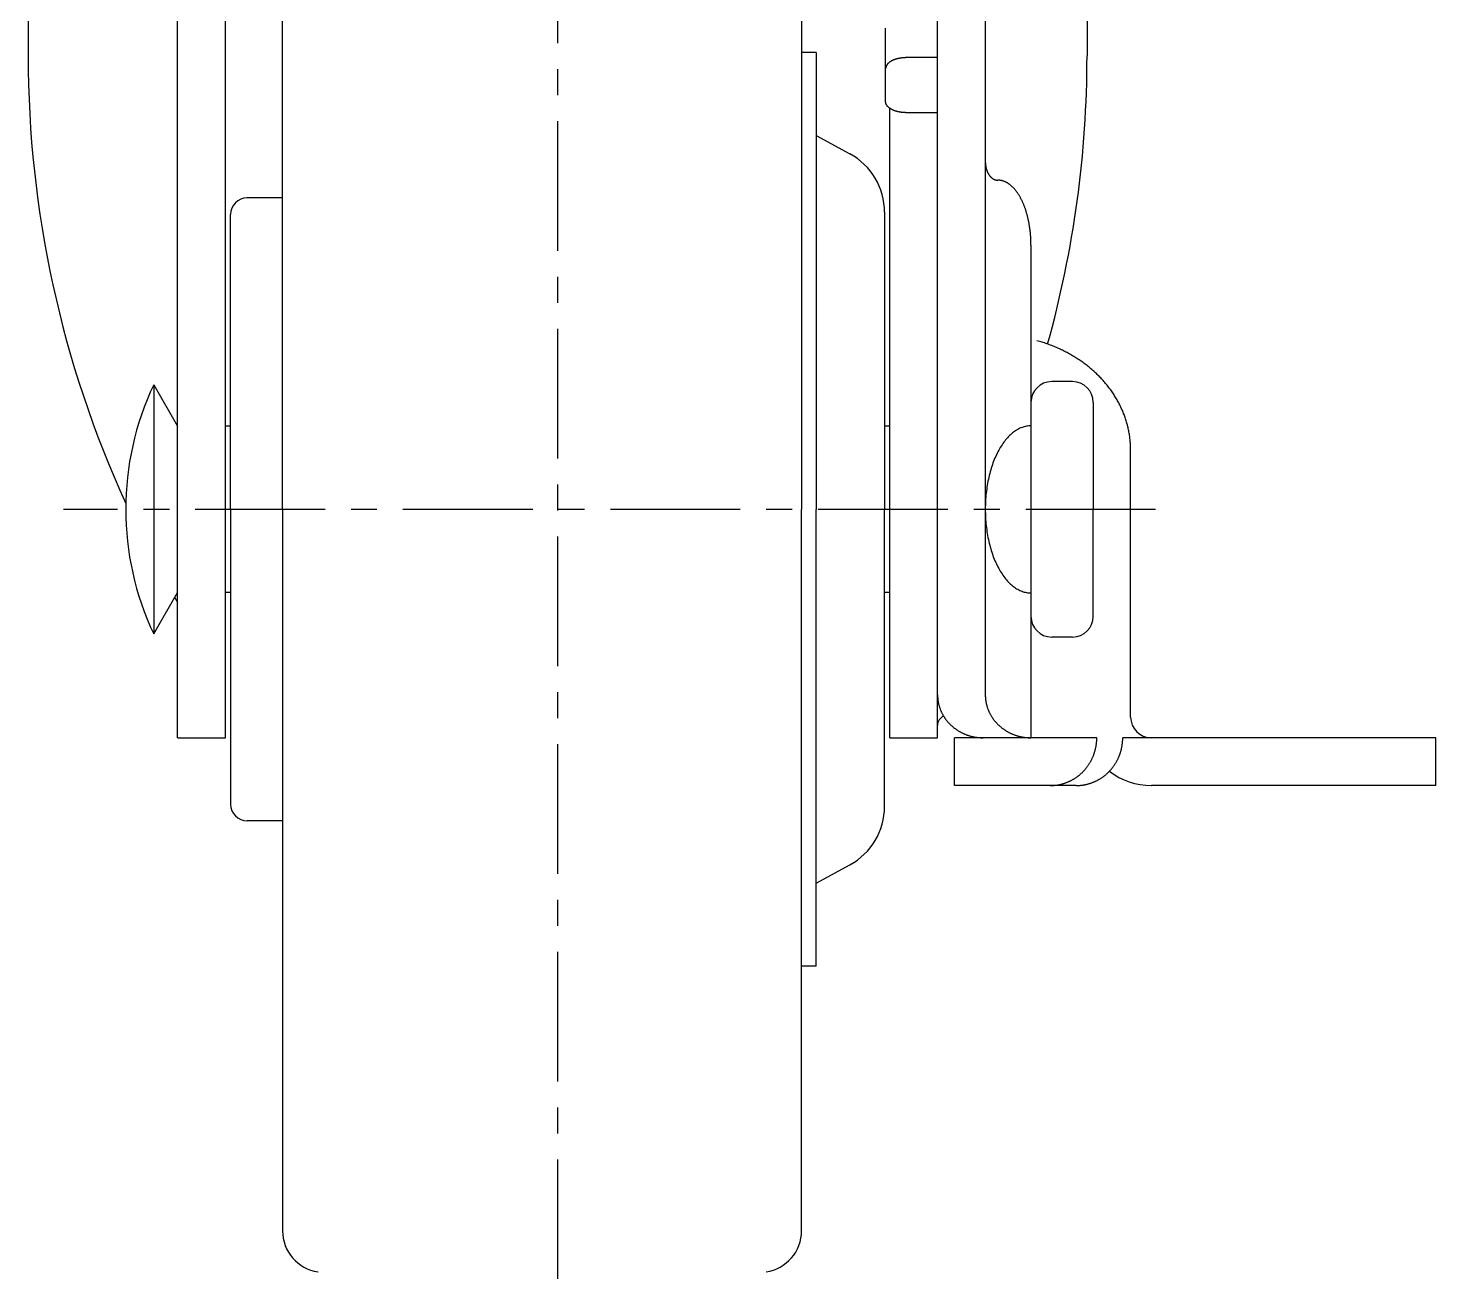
# Model space of a CAD drawing. Extents: x 3 to 224, y -11 to 243.
# Drawn here: x 26.4 to 94.2, y 37.7 to 97.6 of the extents above; entities that cross this region are included whole.
import ezdxf

# ---------------------------------------------------------------- set-up
doc = ezdxf.new("R2010")
doc.units = 0
doc.header["$LTSCALE"] = 5
doc.linetypes.add('CENTER', pattern=[2, 1.25, -0.25, 0.25, -0.25])
doc.layers.get('0').update_dxf_attribs({"linetype": 'CONTINUOUS'})
doc.layers.add('CENTER', color=1, linetype='CENTER')

msp = doc.modelspace()

# ---------------------------------------------------------------- linework, layer by layer
at = {"color": 7, "linetype": 'CONTINUOUS'}
for p, q in [((26.442576, 119.122479), (26.442576, 96.222978)), ((33.642576, 63.382479), (33.642576, 112.391337)), ((35.942576, 63.382479), (35.942576, 112.400089)), ((70.242576, 63.382479), (70.242576, 112.391337)), ((38.692576, 74.382479), (38.692576, 109.123396)), ((63.692576, 109.123396), (63.692576, 74.382479)), ((72.542576, 107.572353), (72.542576, 65.453325)), ((77.442576, 98.785058), (77.442576, 96.222978)), ((67.742576, 94.015785), (67.742576, 97.556053)), ((64.392576, 96.382479), (63.692576, 96.382479)), ((64.392576, 96.382479), (64.392576, 74.382479)), ((70.242576, 96.135462), (68.742576, 96.135462)), ((67.942576, 63.382479), (67.942576, 93.697833)), ((70.242576, 93.485866), (68.742576, 93.485866)), ((64.392576, 92.382479), (66.014861, 91.505099)), ((38.692576, 89.382479), (36.992576, 89.382479)), ((36.192576, 74.382479), (36.192576, 88.582479)), ((67.692576, 88.690379), (67.692576, 74.382479)), ((74.742576, 87.112479), (74.742576, 63.382479)), ((32.487875, 80.382479), (32.487875, 68.382479)), ((32.487875, 80.382479), (33.642576, 78.382479)), ((76.742576, 80.532479), (75.742576, 80.532479)), ((77.742576, 79.532479), (77.742576, 74.382479)), ((36.192576, 78.382479), (35.942576, 78.382479)), ((67.942576, 78.382479), (67.692576, 78.382479)), ((79.542576, 64.382479), (79.542576, 77.24612)), ((36.192576, 74.382479), (36.192576, 60.182479)), ((38.692576, 74.382479), (38.692576, 39.641563)), ((63.692576, 39.641563), (63.692576, 74.382479)), ((64.392576, 52.382479), (64.392576, 74.382479)), ((67.692576, 60.07458), (67.692576, 74.382479)), ((77.742576, 69.232479), (77.742576, 74.382479)), ((32.487875, 68.382479), (33.642576, 70.382479)), ((36.192576, 70.382479), (35.942576, 70.382479)), ((67.942576, 70.382479), (67.692576, 70.382479)), ((76.742576, 68.232479), (75.742576, 68.232479)), ((33.642576, 63.382479), (35.942576, 63.382479)), ((67.942576, 63.382479), (70.242576, 63.382479)), ((77.912576, 63.382479), (71.052576, 63.382479)), ((71.052576, 61.082479), (71.052576, 63.382479)), ((94.242576, 63.382479), (79.162576, 63.382479)), ((94.242576, 61.082479), (94.242576, 63.382479)), ((76.922576, 61.082479), (71.052576, 61.082479)), ((94.242576, 61.082479), (80.542576, 61.082479)), ((38.692576, 59.382479), (36.992576, 59.382479)), ((64.392576, 56.382479), (66.014861, 57.25986)), ((64.392576, 52.382479), (63.692576, 52.382479))]:
    msp.add_line(p, q, dxfattribs=at)
for points in [[(68.7426, 96.1355, 0), (68.7303, 96.1354, 0), (68.718, 96.1353, 0), (68.7058, 96.1351, 0), (68.6935, 96.1348, 0), (68.6813, 96.1345, 0), (68.669, 96.134, 0), (68.6568, 96.1335, 0), (68.6446, 96.1329, 0), (68.6324, 96.1322, 0), (68.6202, 96.1315, 0), (68.608, 96.1306, 0), (68.5958, 96.1297, 0), (68.5837, 96.1287, 0), (68.5716, 96.1277, 0), (68.5595, 96.1265, 0), (68.5475, 96.1253, 0), (68.5355, 96.124, 0), (68.5235, 96.1226, 0), (68.5115, 96.1211, 0), (68.4996, 96.1196, 0), (68.4877, 96.118, 0), (68.4759, 96.1163, 0), (68.4641, 96.1145, 0), (68.4523, 96.1126, 0), (68.4406, 96.1107, 0), (68.4289, 96.1087, 0), (68.4173, 96.1066, 0), (68.4057, 96.1045, 0), (68.3942, 96.1023, 0), (68.3827, 96.1, 0), (68.3713, 96.0976, 0), (68.3599, 96.0951, 0), (68.3486, 96.0926, 0), (68.3373, 96.09, 0), (68.3261, 96.0873, 0), (68.315, 96.0846, 0), (68.304, 96.0818, 0), (68.293, 96.0789, 0), (68.282, 96.0759, 0), (68.2712, 96.0729, 0), (68.2604, 96.0698, 0), (68.2497, 96.0666, 0), (68.239, 96.0634, 0), (68.2285, 96.0601, 0), (68.218, 96.0567, 0), (68.2076, 96.0532, 0), (68.1973, 96.0497, 0), (68.187, 96.0462, 0), (68.1768, 96.0425, 0), (68.1668, 96.0388, 0), (68.1568, 96.035, 0), (68.1469, 96.0312, 0), (68.1371, 96.0273, 0), (68.1273, 96.0233, 0), (68.1177, 96.0193, 0), (68.1082, 96.0152, 0), (68.0987, 96.011, 0), (68.0894, 96.0068, 0), (68.0802, 96.0025, 0), (68.071, 95.9982, 0), (68.062, 95.9938, 0), (68.053, 95.9893, 0), (68.0442, 95.9848, 0), (68.0355, 95.9803, 0), (68.0268, 95.9756, 0), (68.0183, 95.9709, 0), (68.0099, 95.9662, 0), (68.0016, 95.9614, 0), (67.9934, 95.9566, 0), (67.9854, 95.9517, 0), (67.9774, 95.9467, 0), (67.9696, 95.9417, 0), (67.9618, 95.9367, 0), (67.9542, 95.9316, 0), (67.9467, 95.9264, 0), (67.9394, 95.9212, 0), (67.9321, 95.916, 0), (67.925, 95.9107, 0), (67.918, 95.9053, 0), (67.9111, 95.9, 0), (67.9044, 95.8945, 0), (67.8977, 95.889, 0), (67.8912, 95.8835, 0), (67.8848, 95.878, 0), (67.8786, 95.8724, 0), (67.8725, 95.8667, 0), (67.8665, 95.8611, 0), (67.8607, 95.8553, 0), (67.8549, 95.8496, 0), (67.8494, 95.8438, 0), (67.8439, 95.838, 0), (67.8386, 95.8321, 0), (67.8334, 95.8262, 0), (67.8284, 95.8203, 0), (67.8235, 95.8143, 0), (67.8187, 95.8083, 0), (67.8141, 95.8023, 0), (67.8096, 95.7963, 0), (67.8052, 95.7902, 0), (67.801, 95.7841, 0), (67.797, 95.7779, 0), (67.793, 95.7718, 0), (67.7893, 95.7656, 0), (67.7856, 95.7594, 0), (67.7821, 95.7531, 0), (67.7788, 95.7469, 0), (67.7756, 95.7406, 0), (67.7725, 95.7343, 0), (67.7696, 95.728, 0), (67.7669, 95.7216, 0), (67.7643, 95.7153, 0), (67.7618, 95.7089, 0), (67.7595, 95.7025, 0), (67.7573, 95.6961, 0), (67.7553, 95.6897, 0), (67.7534, 95.6833, 0), (67.7517, 95.6769, 0), (67.7501, 95.6704, 0), (67.7487, 95.664, 0), (67.7474, 95.6575, 0), (67.7463, 95.651, 0), (67.7453, 95.6445, 0), (67.7445, 95.638, 0), (67.7438, 95.6315, 0), (67.7433, 95.625, 0), (67.7429, 95.6185, 0), (67.7427, 95.612, 0), (67.7426, 95.6055, 0)], [(68.7426, 93.4859, 0), (68.7303, 93.4859, 0), (68.718, 93.486, 0), (68.7058, 93.4862, 0), (68.6935, 93.4865, 0), (68.6813, 93.4869, 0), (68.669, 93.4873, 0), (68.6568, 93.4878, 0), (68.6446, 93.4884, 0), (68.6324, 93.4891, 0), (68.6202, 93.4899, 0), (68.608, 93.4907, 0), (68.5958, 93.4916, 0), (68.5837, 93.4926, 0), (68.5716, 93.4937, 0), (68.5595, 93.4948, 0), (68.5475, 93.496, 0), (68.5355, 93.4974, 0), (68.5235, 93.4987, 0), (68.5115, 93.5002, 0), (68.4996, 93.5017, 0), (68.4877, 93.5034, 0), (68.4759, 93.5051, 0), (68.4641, 93.5068, 0), (68.4523, 93.5087, 0), (68.4406, 93.5106, 0), (68.4289, 93.5126, 0), (68.4173, 93.5147, 0), (68.4057, 93.5168, 0), (68.3942, 93.5191, 0), (68.3827, 93.5214, 0), (68.3713, 93.5238, 0), (68.3599, 93.5262, 0), (68.3486, 93.5287, 0), (68.3373, 93.5313, 0), (68.3261, 93.534, 0), (68.315, 93.5367, 0), (68.304, 93.5396, 0), (68.293, 93.5424, 0), (68.282, 93.5454, 0), (68.2712, 93.5484, 0), (68.2604, 93.5515, 0), (68.2497, 93.5547, 0), (68.239, 93.5579, 0), (68.2285, 93.5613, 0), (68.218, 93.5646, 0), (68.2076, 93.5681, 0), (68.1973, 93.5716, 0), (68.187, 93.5752, 0), (68.1768, 93.5788, 0), (68.1668, 93.5825, 0), (68.1568, 93.5863, 0), (68.1469, 93.5902, 0), (68.1371, 93.5941, 0), (68.1273, 93.598, 0), (68.1177, 93.6021, 0), (68.1082, 93.6062, 0), (68.0987, 93.6103, 0), (68.0894, 93.6145, 0), (68.0802, 93.6188, 0), (68.071, 93.6231, 0), (68.062, 93.6275, 0), (68.053, 93.632, 0), (68.0442, 93.6365, 0), (68.0355, 93.6411, 0), (68.0268, 93.6457, 0), (68.0183, 93.6504, 0), (68.0099, 93.6551, 0), (68.0016, 93.6599, 0), (67.9934, 93.6648, 0), (67.9854, 93.6697, 0), (67.9774, 93.6746, 0), (67.9696, 93.6796, 0), (67.9618, 93.6847, 0), (67.9542, 93.6898, 0), (67.9467, 93.6949, 0), (67.9394, 93.7001, 0), (67.9321, 93.7054, 0), (67.925, 93.7107, 0), (67.918, 93.716, 0), (67.9111, 93.7214, 0), (67.9044, 93.7268, 0), (67.8977, 93.7323, 0), (67.8912, 93.7378, 0), (67.8848, 93.7434, 0), (67.8786, 93.749, 0), (67.8725, 93.7546, 0), (67.8665, 93.7603, 0), (67.8607, 93.766, 0), (67.8549, 93.7717, 0), (67.8494, 93.7775, 0), (67.8439, 93.7834, 0), (67.8386, 93.7892, 0), (67.8334, 93.7951, 0), (67.8284, 93.801, 0), (67.8235, 93.807, 0), (67.8187, 93.813, 0), (67.8141, 93.819, 0), (67.8096, 93.8251, 0), (67.8052, 93.8312, 0), (67.801, 93.8373, 0), (67.797, 93.8434, 0), (67.793, 93.8496, 0), (67.7893, 93.8557, 0), (67.7856, 93.862, 0), (67.7821, 93.8682, 0), (67.7788, 93.8744, 0), (67.7756, 93.8807, 0), (67.7725, 93.887, 0), (67.7696, 93.8933, 0), (67.7669, 93.8997, 0), (67.7643, 93.906, 0), (67.7618, 93.9124, 0), (67.7595, 93.9188, 0), (67.7573, 93.9252, 0), (67.7553, 93.9316, 0), (67.7534, 93.938, 0), (67.7517, 93.9445, 0), (67.7501, 93.9509, 0), (67.7487, 93.9574, 0), (67.7474, 93.9638, 0), (67.7463, 93.9703, 0), (67.7453, 93.9768, 0), (67.7445, 93.9833, 0), (67.7438, 93.9898, 0), (67.7433, 93.9963, 0), (67.7429, 94.0028, 0), (67.7427, 94.0093, 0), (67.7426, 94.0158, 0)], [(72.5426, 91.1291, 0), (72.5426, 91.1181, 0), (72.5428, 91.1072, 0), (72.543, 91.0962, 0), (72.5433, 91.0852, 0), (72.5437, 91.0743, 0), (72.5442, 91.0633, 0), (72.5448, 91.0524, 0), (72.5455, 91.0415, 0), (72.5462, 91.0306, 0), (72.5471, 91.0197, 0), (72.548, 91.0088, 0), (72.5491, 90.9979, 0), (72.5502, 90.9871, 0), (72.5514, 90.9762, 0), (72.5527, 90.9654, 0), (72.5541, 90.9547, 0), (72.5556, 90.9439, 0), (72.5572, 90.9332, 0), (72.5588, 90.9225, 0), (72.5606, 90.9119, 0), (72.5624, 90.9012, 0), (72.5643, 90.8906, 0), (72.5663, 90.8801, 0), (72.5684, 90.8696, 0), (72.5706, 90.8591, 0), (72.5729, 90.8486, 0), (72.5752, 90.8382, 0), (72.5776, 90.8279, 0), (72.5802, 90.8176, 0), (72.5828, 90.8073, 0), (72.5855, 90.7971, 0), (72.5882, 90.7869, 0), (72.5911, 90.7768, 0), (72.594, 90.7668, 0), (72.5971, 90.7568, 0), (72.6002, 90.7468, 0), (72.6034, 90.7369, 0), (72.6066, 90.7271, 0), (72.61, 90.7173, 0), (72.6134, 90.7076, 0), (72.6169, 90.698, 0), (72.6205, 90.6884, 0), (72.6242, 90.6789, 0), (72.6279, 90.6694, 0), (72.6318, 90.66, 0), (72.6357, 90.6507, 0), (72.6396, 90.6415, 0), (72.6437, 90.6323, 0), (72.6478, 90.6233, 0), (72.652, 90.6142, 0), (72.6563, 90.6053, 0), (72.6607, 90.5965, 0), (72.6651, 90.5877, 0), (72.6696, 90.579, 0), (72.6741, 90.5704, 0), (72.6788, 90.5619, 0), (72.6835, 90.5534, 0), (72.6883, 90.5451, 0), (72.6931, 90.5368, 0), (72.698, 90.5286, 0), (72.703, 90.5205, 0), (72.708, 90.5126, 0), (72.7131, 90.5047, 0), (72.7183, 90.4968, 0), (72.7236, 90.4891, 0), (72.7289, 90.4815, 0), (72.7342, 90.474, 0), (72.7396, 90.4666, 0), (72.7451, 90.4593, 0), (72.7507, 90.452, 0), (72.7563, 90.4449, 0), (72.7619, 90.4379, 0), (72.7677, 90.431, 0), (72.7734, 90.4242, 0), (72.7793, 90.4175, 0), (72.7852, 90.4109, 0), (72.7911, 90.4044, 0), (72.7971, 90.3981, 0), (72.8031, 90.3918, 0), (72.8092, 90.3856, 0), (72.8154, 90.3796, 0), (72.8216, 90.3737, 0), (72.8278, 90.3679, 0), (72.8341, 90.3622, 0), (72.8405, 90.3566, 0), (72.8468, 90.3511, 0), (72.8533, 90.3458, 0), (72.8597, 90.3405, 0), (72.8663, 90.3354, 0), (72.8728, 90.3304, 0), (72.8794, 90.3256, 0), (72.886, 90.3208, 0), (72.8927, 90.3162, 0), (72.8994, 90.3117, 0), (72.9062, 90.3073, 0), (72.913, 90.303, 0), (72.9198, 90.2989, 0), (72.9266, 90.2949, 0), (72.9335, 90.291, 0), (72.9404, 90.2872, 0), (72.9474, 90.2836, 0), (72.9544, 90.2801, 0), (72.9614, 90.2767, 0), (72.9684, 90.2735, 0), (72.9755, 90.2703, 0), (72.9825, 90.2673, 0), (72.9897, 90.2645, 0), (72.9968, 90.2617, 0), (73.0039, 90.2591, 0), (73.0111, 90.2567, 0), (73.0183, 90.2543, 0), (73.0255, 90.2521, 0), (73.0328, 90.2501, 0), (73.04, 90.2481, 0), (73.0473, 90.2463, 0), (73.0545, 90.2446, 0), (73.0618, 90.2431, 0), (73.0691, 90.2417, 0), (73.0764, 90.2404, 0), (73.0838, 90.2393, 0), (73.0911, 90.2382, 0), (73.0984, 90.2374, 0), (73.1058, 90.2366, 0), (73.1131, 90.236, 0), (73.1205, 90.2356, 0), (73.1279, 90.2352, 0), (73.1352, 90.235, 0), (73.1426, 90.2349, 0)], [(74.7426, 87.1125, 0), (74.7425, 87.1508, 0), (74.7421, 87.1891, 0), (74.7415, 87.2274, 0), (74.7406, 87.2657, 0), (74.7396, 87.304, 0), (74.7382, 87.3422, 0), (74.7367, 87.3804, 0), (74.7349, 87.4185, 0), (74.7328, 87.4566, 0), (74.7305, 87.4947, 0), (74.728, 87.5327, 0), (74.7253, 87.5706, 0), (74.7223, 87.6085, 0), (74.719, 87.6463, 0), (74.7155, 87.684, 0), (74.7118, 87.7216, 0), (74.7079, 87.7592, 0), (74.7037, 87.7966, 0), (74.6993, 87.834, 0), (74.6946, 87.8712, 0), (74.6897, 87.9083, 0), (74.6846, 87.9453, 0), (74.6793, 87.9821, 0), (74.6737, 88.0189, 0), (74.6679, 88.0555, 0), (74.6618, 88.0919, 0), (74.6555, 88.1283, 0), (74.649, 88.1644, 0), (74.6423, 88.2004, 0), (74.6354, 88.2362, 0), (74.6282, 88.2719, 0), (74.6208, 88.3074, 0), (74.6132, 88.3427, 0), (74.6053, 88.3778, 0), (74.5972, 88.4128, 0), (74.589, 88.4475, 0), (74.5805, 88.482, 0), (74.5717, 88.5164, 0), (74.5628, 88.5505, 0), (74.5536, 88.5844, 0), (74.5443, 88.6181, 0), (74.5347, 88.6515, 0), (74.5249, 88.6848, 0), (74.5149, 88.7177, 0), (74.5047, 88.7505, 0), (74.4943, 88.783, 0), (74.4837, 88.8152, 0), (74.4729, 88.8472, 0), (74.4619, 88.879, 0), (74.4507, 88.9104, 0), (74.4393, 88.9416, 0), (74.4277, 88.9725, 0), (74.4159, 89.0032, 0), (74.4039, 89.0335, 0), (74.3918, 89.0636, 0), (74.3794, 89.0934, 0), (74.3668, 89.1228, 0), (74.3541, 89.152, 0), (74.3412, 89.1809, 0), (74.3281, 89.2094, 0), (74.3148, 89.2376, 0), (74.3014, 89.2655, 0), (74.2877, 89.2931, 0), (74.2739, 89.3204, 0), (74.26, 89.3473, 0), (74.2458, 89.3739, 0), (74.2315, 89.4002, 0), (74.2171, 89.4261, 0), (74.2024, 89.4516, 0), (74.1877, 89.4768, 0), (74.1727, 89.5017, 0), (74.1576, 89.5262, 0), (74.1424, 89.5503, 0), (74.1269, 89.5741, 0), (74.1114, 89.5975, 0), (74.0957, 89.6205, 0), (74.0799, 89.6431, 0), (74.0639, 89.6654, 0), (74.0477, 89.6872, 0), (74.0315, 89.7087, 0), (74.0151, 89.7298, 0), (73.9986, 89.7505, 0), (73.9819, 89.7708, 0), (73.9651, 89.7907, 0), (73.9482, 89.8102, 0), (73.9312, 89.8293, 0), (73.9141, 89.848, 0), (73.8968, 89.8663, 0), (73.8794, 89.8841, 0), (73.862, 89.9015, 0), (73.8444, 89.9186, 0), (73.8267, 89.9352, 0), (73.8089, 89.9513, 0), (73.791, 89.9671, 0), (73.773, 89.9824, 0), (73.7549, 89.9973, 0), (73.7367, 90.0117, 0), (73.7184, 90.0257, 0), (73.7, 90.0393, 0), (73.6816, 90.0524, 0), (73.6631, 90.0651, 0), (73.6445, 90.0774, 0), (73.6258, 90.0891, 0), (73.607, 90.1005, 0), (73.5882, 90.1114, 0), (73.5693, 90.1218, 0), (73.5504, 90.1318, 0), (73.5313, 90.1414, 0), (73.5123, 90.1505, 0), (73.4931, 90.1591, 0), (73.474, 90.1672, 0), (73.4547, 90.1749, 0), (73.4354, 90.1822, 0), (73.4161, 90.189, 0), (73.3967, 90.1953, 0), (73.3773, 90.2012, 0), (73.3579, 90.2065, 0), (73.3384, 90.2115, 0), (73.3189, 90.2159, 0), (73.2994, 90.2199, 0), (73.2799, 90.2234, 0), (73.2603, 90.2265, 0), (73.2407, 90.2291, 0), (73.2211, 90.2312, 0), (73.2015, 90.2328, 0), (73.1818, 90.234, 0), (73.1622, 90.2347, 0), (73.1426, 90.2349, 0)], [(79.5426, 77.2461, 0), (79.5423, 77.3004, 0), (79.5413, 77.3546, 0), (79.5397, 77.4088, 0), (79.5375, 77.463, 0), (79.5347, 77.5172, 0), (79.5313, 77.5714, 0), (79.5272, 77.6255, 0), (79.5225, 77.6796, 0), (79.5171, 77.7337, 0), (79.5111, 77.7877, 0), (79.5046, 77.8417, 0), (79.4973, 77.8956, 0), (79.4895, 77.9494, 0), (79.481, 78.0032, 0), (79.4719, 78.0569, 0), (79.4622, 78.1105, 0), (79.4519, 78.164, 0), (79.4409, 78.2175, 0), (79.4294, 78.2708, 0), (79.4172, 78.3241, 0), (79.4044, 78.3773, 0), (79.3909, 78.4303, 0), (79.3769, 78.4832, 0), (79.3622, 78.536, 0), (79.347, 78.5887, 0), (79.3311, 78.6413, 0), (79.3146, 78.6937, 0), (79.2975, 78.746, 0), (79.2798, 78.7981, 0), (79.2615, 78.8501, 0), (79.2426, 78.902, 0), (79.2231, 78.9536, 0), (79.203, 79.0052, 0), (79.1823, 79.0565, 0), (79.1611, 79.1077, 0), (79.1392, 79.1587, 0), (79.1167, 79.2095, 0), (79.0936, 79.2601, 0), (79.07, 79.3105, 0), (79.0458, 79.3607, 0), (79.0209, 79.4108, 0), (78.9956, 79.4606, 0), (78.9696, 79.5102, 0), (78.943, 79.5596, 0), (78.9159, 79.6087, 0), (78.8883, 79.6577, 0), (78.86, 79.7064, 0), (78.8312, 79.7548, 0), (78.8018, 79.803, 0), (78.7719, 79.851, 0), (78.7414, 79.8987, 0), (78.7104, 79.9462, 0), (78.6788, 79.9934, 0), (78.6467, 80.0404, 0), (78.614, 80.0871, 0), (78.5808, 80.1335, 0), (78.547, 80.1796, 0), (78.5127, 80.2254, 0), (78.4779, 80.271, 0), (78.4426, 80.3163, 0), (78.4067, 80.3612, 0), (78.3703, 80.4059, 0), (78.3334, 80.4503, 0), (78.296, 80.4944, 0), (78.2581, 80.5381, 0), (78.2197, 80.5815, 0), (78.1807, 80.6246, 0), (78.1413, 80.6674, 0), (78.1014, 80.7099, 0), (78.061, 80.752, 0), (78.0201, 80.7938, 0), (77.9787, 80.8353, 0), (77.9368, 80.8764, 0), (77.8945, 80.9171, 0), (77.8517, 80.9575, 0), (77.8084, 80.9975, 0), (77.7647, 81.0372, 0), (77.7205, 81.0765, 0), (77.6759, 81.1155, 0), (77.6308, 81.1541, 0), (77.5852, 81.1923, 0), (77.5393, 81.2301, 0), (77.4928, 81.2675, 0), (77.446, 81.3046, 0), (77.3987, 81.3412, 0), (77.351, 81.3775, 0), (77.3029, 81.4134, 0), (77.2544, 81.4488, 0), (77.2054, 81.4839, 0), (77.1561, 81.5186, 0), (77.1063, 81.5528, 0), (77.0562, 81.5866, 0), (77.0057, 81.6201, 0), (76.9548, 81.653, 0), (76.9035, 81.6856, 0), (76.8518, 81.7178, 0), (76.7998, 81.7495, 0), (76.7474, 81.7807, 0), (76.6946, 81.8116, 0), (76.6415, 81.842, 0), (76.588, 81.872, 0), (76.5342, 81.9015, 0), (76.48, 81.9305, 0), (76.4256, 81.9592, 0), (76.3707, 81.9873, 0), (76.3156, 82.015, 0), (76.2601, 82.0423, 0), (76.2044, 82.0691, 0), (76.1483, 82.0954, 0), (76.0919, 82.1213, 0), (76.0352, 82.1466, 0), (75.9782, 82.1716, 0), (75.921, 82.196, 0), (75.8634, 82.22, 0), (75.8056, 82.2435, 0), (75.7475, 82.2665, 0), (75.6892, 82.289, 0), (75.6306, 82.311, 0), (75.5717, 82.3326, 0), (75.5126, 82.3537, 0), (75.4533, 82.3742, 0), (75.3937, 82.3943, 0), (75.3339, 82.4139, 0), (75.2738, 82.433, 0), (75.2136, 82.4516, 0), (75.1531, 82.4697, 0), (75.0924, 82.4873, 0), (75.0316, 82.5043, 0)], [(74.7426, 78.4071, 0), (74.6886, 78.4058, 0), (74.6346, 78.4022, 0), (74.5807, 78.3961, 0), (74.5269, 78.3877, 0), (74.4733, 78.3768, 0), (74.4198, 78.3635, 0), (74.3665, 78.3478, 0), (74.3134, 78.3297, 0), (74.2606, 78.3093, 0), (74.208, 78.2864, 0), (74.1558, 78.2613, 0), (74.1039, 78.2338, 0), (74.0525, 78.2039, 0), (74.0014, 78.1718, 0), (73.9508, 78.1374, 0), (73.9007, 78.1007, 0), (73.851, 78.0618, 0), (73.802, 78.0207, 0), (73.7534, 77.9773, 0), (73.7055, 77.9318, 0), (73.6582, 77.8842, 0), (73.6115, 77.8345, 0), (73.5656, 77.7827, 0), (73.5203, 77.7288, 0), (73.4758, 77.6729, 0), (73.432, 77.615, 0), (73.3891, 77.5552, 0), (73.3469, 77.4935, 0), (73.3056, 77.4299, 0), (73.2651, 77.3645, 0), (73.2256, 77.2973, 0), (73.1869, 77.2283, 0), (73.1492, 77.1576, 0), (73.1125, 77.0852, 0), (73.0767, 77.0112, 0), (73.042, 76.9356, 0), (73.0082, 76.8585, 0), (72.9755, 76.7799, 0), (72.9439, 76.6999, 0), (72.9133, 76.6184, 0), (72.8839, 76.5356, 0), (72.8556, 76.4515, 0), (72.8284, 76.3662, 0), (72.8023, 76.2797, 0), (72.7775, 76.192, 0), (72.7538, 76.1032, 0), (72.7313, 76.0134, 0), (72.71, 75.9226, 0), (72.69, 75.8309, 0), (72.6712, 75.7383, 0), (72.6536, 75.6449, 0), (72.6373, 75.5508, 0), (72.6223, 75.4559, 0), (72.6085, 75.3604, 0), (72.596, 75.2643, 0), (72.5848, 75.1676, 0), (72.575, 75.0705, 0), (72.5664, 74.973, 0), (72.5591, 74.8751, 0), (72.5532, 74.777, 0), (72.5485, 74.6785, 0), (72.5452, 74.58, 0), (72.5432, 74.4812, 0), (72.5426, 74.3825, 0), (72.5432, 74.2837, 0), (72.5452, 74.185, 0), (72.5485, 74.0864, 0), (72.5532, 73.988, 0), (72.5591, 73.8898, 0), (72.5664, 73.792, 0), (72.575, 73.6944, 0), (72.5848, 73.5973, 0), (72.596, 73.5007, 0), (72.6085, 73.4046, 0), (72.6223, 73.3091, 0), (72.6373, 73.2142, 0), (72.6536, 73.12, 0), (72.6712, 73.0266, 0), (72.69, 72.9341, 0), (72.71, 72.8423, 0), (72.7313, 72.7516, 0), (72.7538, 72.6618, 0), (72.7775, 72.573, 0), (72.8023, 72.4853, 0), (72.8284, 72.3988, 0), (72.8556, 72.3134, 0), (72.8839, 72.2293, 0), (72.9133, 72.1465, 0), (72.9439, 72.0651, 0), (72.9755, 71.985, 0), (73.0082, 71.9064, 0), (73.042, 71.8293, 0), (73.0767, 71.7537, 0), (73.1125, 71.6797, 0), (73.1492, 71.6074, 0), (73.1869, 71.5367, 0), (73.2256, 71.4677, 0), (73.2651, 71.4005, 0), (73.3056, 71.335, 0), (73.3469, 71.2714, 0), (73.3891, 71.2097, 0), (73.432, 71.1499, 0), (73.4758, 71.092, 0), (73.5203, 71.0362, 0), (73.5656, 70.9823, 0), (73.6115, 70.9305, 0), (73.6582, 70.8807, 0), (73.7055, 70.8331, 0), (73.7534, 70.7876, 0), (73.802, 70.7443, 0), (73.851, 70.7032, 0), (73.9007, 70.6643, 0), (73.9508, 70.6276, 0), (74.0014, 70.5932, 0), (74.0525, 70.561, 0), (74.1039, 70.5312, 0), (74.1558, 70.5037, 0), (74.208, 70.4785, 0), (74.2606, 70.4557, 0), (74.3134, 70.4352, 0), (74.3665, 70.4172, 0), (74.4198, 70.4015, 0), (74.4733, 70.3882, 0), (74.5269, 70.3773, 0), (74.5807, 70.3688, 0), (74.6346, 70.3628, 0), (74.6886, 70.3591, 0), (74.7426, 70.3579, 0)], [(70.2426, 65.4533, 0), (70.2427, 65.4279, 0), (70.2432, 65.4025, 0), (70.2441, 65.3771, 0), (70.2452, 65.3517, 0), (70.2467, 65.3263, 0), (70.2485, 65.301, 0), (70.2507, 65.2757, 0), (70.2532, 65.2503, 0), (70.256, 65.2251, 0), (70.2591, 65.1998, 0), (70.2626, 65.1746, 0), (70.2664, 65.1495, 0), (70.2705, 65.1244, 0), (70.275, 65.0993, 0), (70.2797, 65.0743, 0), (70.2848, 65.0493, 0), (70.2903, 65.0244, 0), (70.296, 64.9996, 0), (70.3021, 64.9748, 0), (70.3085, 64.9502, 0), (70.3152, 64.9255, 0), (70.3223, 64.901, 0), (70.3296, 64.8766, 0), (70.3373, 64.8522, 0), (70.3453, 64.8279, 0), (70.3536, 64.8037, 0), (70.3622, 64.7797, 0), (70.3712, 64.7557, 0), (70.3804, 64.7318, 0), (70.39, 64.708, 0), (70.3999, 64.6844, 0), (70.41, 64.6608, 0), (70.4205, 64.6374, 0), (70.4313, 64.6141, 0), (70.4424, 64.591, 0), (70.4538, 64.5679, 0), (70.4655, 64.545, 0), (70.4775, 64.5222, 0), (70.4898, 64.4996, 0), (70.5023, 64.4771, 0), (70.5152, 64.4548, 0), (70.5284, 64.4326, 0), (70.5418, 64.4106, 0), (70.5556, 64.3887, 0), (70.5696, 64.367, 0), (70.5839, 64.3454, 0), (70.5985, 64.324, 0), (70.6133, 64.3028, 0), (70.6285, 64.2818, 0), (70.6439, 64.2609, 0), (70.6596, 64.2402, 0), (70.6755, 64.2197, 0), (70.6917, 64.1994, 0), (70.7082, 64.1793, 0), (70.725, 64.1593, 0), (70.742, 64.1396, 0), (70.7592, 64.12, 0), (70.7767, 64.1007, 0), (70.7945, 64.0816, 0), (70.8125, 64.0626, 0), (70.8307, 64.0439, 0), (70.8492, 64.0254, 0), (70.868, 64.0071, 0), (70.8869, 63.989, 0), (70.9061, 63.9712, 0), (70.9256, 63.9535, 0), (70.9453, 63.9361, 0), (70.9651, 63.9189, 0), (70.9853, 63.902, 0), (71.0056, 63.8853, 0), (71.0261, 63.8688, 0), (71.0469, 63.8525, 0), (71.0679, 63.8365, 0), (71.0891, 63.8208, 0), (71.1105, 63.8053, 0), (71.132, 63.79, 0), (71.1538, 63.775, 0), (71.1758, 63.7602, 0), (71.198, 63.7457, 0), (71.2203, 63.7315, 0), (71.2429, 63.7175, 0), (71.2656, 63.7038, 0), (71.2885, 63.6903, 0), (71.3115, 63.6771, 0), (71.3348, 63.6642, 0), (71.3582, 63.6515, 0), (71.3818, 63.6391, 0), (71.4055, 63.627, 0), (71.4294, 63.6152, 0), (71.4534, 63.6036, 0), (71.4776, 63.5923, 0), (71.502, 63.5813, 0), (71.5264, 63.5706, 0), (71.551, 63.5601, 0), (71.5758, 63.55, 0), (71.6007, 63.5401, 0), (71.6257, 63.5305, 0), (71.6508, 63.5212, 0), (71.6761, 63.5122, 0), (71.7014, 63.5035, 0), (71.7269, 63.4951, 0), (71.7525, 63.487, 0), (71.7782, 63.4792, 0), (71.8039, 63.4717, 0), (71.8298, 63.4644, 0), (71.8558, 63.4575, 0), (71.8819, 63.4509, 0), (71.908, 63.4445, 0), (71.9342, 63.4385, 0), (71.9606, 63.4328, 0), (71.9869, 63.4274, 0), (72.0134, 63.4223, 0), (72.0399, 63.4175, 0), (72.0665, 63.413, 0), (72.0931, 63.4088, 0), (72.1198, 63.4049, 0), (72.1465, 63.4013, 0), (72.1733, 63.3981, 0), (72.2001, 63.3951, 0), (72.2269, 63.3925, 0), (72.2538, 63.3901, 0), (72.2807, 63.3881, 0), (72.3077, 63.3864, 0), (72.3346, 63.385, 0), (72.3616, 63.3839, 0), (72.3886, 63.3831, 0), (72.4156, 63.3826, 0), (72.4426, 63.3825, 0)], [(72.5426, 65.4533, 0), (72.5427, 65.4279, 0), (72.5432, 65.4025, 0), (72.5441, 65.3771, 0), (72.5452, 65.3517, 0), (72.5467, 65.3263, 0), (72.5485, 65.301, 0), (72.5507, 65.2757, 0), (72.5532, 65.2503, 0), (72.556, 65.2251, 0), (72.5591, 65.1998, 0), (72.5626, 65.1746, 0), (72.5664, 65.1495, 0), (72.5705, 65.1244, 0), (72.575, 65.0993, 0), (72.5797, 65.0743, 0), (72.5848, 65.0493, 0), (72.5903, 65.0244, 0), (72.596, 64.9996, 0), (72.6021, 64.9748, 0), (72.6085, 64.9502, 0), (72.6152, 64.9255, 0), (72.6223, 64.901, 0), (72.6296, 64.8766, 0), (72.6373, 64.8522, 0), (72.6453, 64.8279, 0), (72.6536, 64.8037, 0), (72.6622, 64.7797, 0), (72.6712, 64.7557, 0), (72.6804, 64.7318, 0), (72.69, 64.708, 0), (72.6999, 64.6844, 0), (72.71, 64.6608, 0), (72.7205, 64.6374, 0), (72.7313, 64.6141, 0), (72.7424, 64.591, 0), (72.7538, 64.5679, 0), (72.7655, 64.545, 0), (72.7775, 64.5222, 0), (72.7898, 64.4996, 0), (72.8023, 64.4771, 0), (72.8152, 64.4548, 0), (72.8284, 64.4326, 0), (72.8418, 64.4106, 0), (72.8556, 64.3887, 0), (72.8696, 64.367, 0), (72.8839, 64.3454, 0), (72.8985, 64.324, 0), (72.9133, 64.3028, 0), (72.9285, 64.2818, 0), (72.9439, 64.2609, 0), (72.9596, 64.2402, 0), (72.9755, 64.2197, 0), (72.9917, 64.1994, 0), (73.0082, 64.1793, 0), (73.025, 64.1593, 0), (73.042, 64.1396, 0), (73.0592, 64.12, 0), (73.0767, 64.1007, 0), (73.0945, 64.0816, 0), (73.1125, 64.0626, 0), (73.1307, 64.0439, 0), (73.1492, 64.0254, 0), (73.168, 64.0071, 0), (73.1869, 63.989, 0), (73.2061, 63.9712, 0), (73.2256, 63.9535, 0), (73.2453, 63.9361, 0), (73.2651, 63.9189, 0), (73.2853, 63.902, 0), (73.3056, 63.8853, 0), (73.3261, 63.8688, 0), (73.3469, 63.8525, 0), (73.3679, 63.8365, 0), (73.3891, 63.8208, 0), (73.4105, 63.8053, 0), (73.432, 63.79, 0), (73.4538, 63.775, 0), (73.4758, 63.7602, 0), (73.498, 63.7457, 0), (73.5203, 63.7315, 0), (73.5429, 63.7175, 0), (73.5656, 63.7038, 0), (73.5885, 63.6903, 0), (73.6115, 63.6771, 0), (73.6348, 63.6642, 0), (73.6582, 63.6515, 0), (73.6818, 63.6391, 0), (73.7055, 63.627, 0), (73.7294, 63.6152, 0), (73.7534, 63.6036, 0), (73.7776, 63.5923, 0), (73.802, 63.5813, 0), (73.8264, 63.5706, 0), (73.851, 63.5601, 0), (73.8758, 63.55, 0), (73.9007, 63.5401, 0), (73.9257, 63.5305, 0), (73.9508, 63.5212, 0), (73.9761, 63.5122, 0), (74.0014, 63.5035, 0), (74.0269, 63.4951, 0), (74.0525, 63.487, 0), (74.0782, 63.4792, 0), (74.1039, 63.4717, 0), (74.1298, 63.4644, 0), (74.1558, 63.4575, 0), (74.1819, 63.4509, 0), (74.208, 63.4445, 0), (74.2342, 63.4385, 0), (74.2606, 63.4328, 0), (74.2869, 63.4274, 0), (74.3134, 63.4223, 0), (74.3399, 63.4175, 0), (74.3665, 63.413, 0), (74.3931, 63.4088, 0), (74.4198, 63.4049, 0), (74.4465, 63.4013, 0), (74.4733, 63.3981, 0), (74.5001, 63.3951, 0), (74.5269, 63.3925, 0), (74.5538, 63.3901, 0), (74.5807, 63.3881, 0), (74.6077, 63.3864, 0), (74.6346, 63.385, 0), (74.6616, 63.3839, 0), (74.6886, 63.3831, 0), (74.7156, 63.3826, 0), (74.7426, 63.3825, 0)], [(75.6726, 61.0825, 0), (75.7001, 61.0827, 0), (75.7275, 61.0832, 0), (75.755, 61.084, 0), (75.7825, 61.0852, 0), (75.8099, 61.0868, 0), (75.8374, 61.0887, 0), (75.8648, 61.091, 0), (75.8921, 61.0936, 0), (75.9195, 61.0965, 0), (75.9468, 61.0998, 0), (75.974, 61.1034, 0), (76.0013, 61.1074, 0), (76.0284, 61.1117, 0), (76.0555, 61.1163, 0), (76.0826, 61.1213, 0), (76.1096, 61.1267, 0), (76.1365, 61.1323, 0), (76.1634, 61.1384, 0), (76.1901, 61.1447, 0), (76.2169, 61.1514, 0), (76.2435, 61.1584, 0), (76.27, 61.1658, 0), (76.2965, 61.1735, 0), (76.3228, 61.1815, 0), (76.3491, 61.1899, 0), (76.3752, 61.1986, 0), (76.4013, 61.2076, 0), (76.4272, 61.2169, 0), (76.453, 61.2266, 0), (76.4787, 61.2366, 0), (76.5043, 61.2469, 0), (76.5298, 61.2576, 0), (76.5551, 61.2685, 0), (76.5803, 61.2798, 0), (76.6054, 61.2914, 0), (76.6303, 61.3033, 0), (76.6551, 61.3155, 0), (76.6797, 61.3281, 0), (76.7042, 61.3409, 0), (76.7285, 61.3541, 0), (76.7527, 61.3675, 0), (76.7767, 61.3813, 0), (76.8005, 61.3953, 0), (76.8242, 61.4097, 0), (76.8477, 61.4244, 0), (76.871, 61.4393, 0), (76.8941, 61.4546, 0), (76.9171, 61.4701, 0), (76.9398, 61.4859, 0), (76.9624, 61.502, 0), (76.9848, 61.5184, 0), (77.0069, 61.5351, 0), (77.0289, 61.5521, 0), (77.0507, 61.5693, 0), (77.0723, 61.5868, 0), (77.0936, 61.6046, 0), (77.1148, 61.6226, 0), (77.1357, 61.6409, 0), (77.1564, 61.6595, 0), (77.1769, 61.6783, 0), (77.1971, 61.6974, 0), (77.2171, 61.7167, 0), (77.2369, 61.7363, 0), (77.2565, 61.7561, 0), (77.2758, 61.7762, 0), (77.2949, 61.7965, 0), (77.3137, 61.8171, 0), (77.3323, 61.8379, 0), (77.3506, 61.8589, 0), (77.3687, 61.8802, 0), (77.3866, 61.9017, 0), (77.4041, 61.9234, 0), (77.4214, 61.9453, 0), (77.4385, 61.9674, 0), (77.4553, 61.9898, 0), (77.4718, 62.0124, 0), (77.488, 62.0351, 0), (77.504, 62.0581, 0), (77.5197, 62.0813, 0), (77.5351, 62.1047, 0), (77.5502, 62.1282, 0), (77.565, 62.152, 0), (77.5796, 62.1759, 0), (77.5939, 62.2, 0), (77.6079, 62.2243, 0), (77.6216, 62.2488, 0), (77.635, 62.2735, 0), (77.6481, 62.2983, 0), (77.6609, 62.3232, 0), (77.6734, 62.3484, 0), (77.6856, 62.3737, 0), (77.6975, 62.3991, 0), (77.7091, 62.4247, 0), (77.7204, 62.4504, 0), (77.7314, 62.4763, 0), (77.7421, 62.5023, 0), (77.7524, 62.5284, 0), (77.7625, 62.5547, 0), (77.7722, 62.5811, 0), (77.7816, 62.6076, 0), (77.7907, 62.6343, 0), (77.7995, 62.661, 0), (77.808, 62.6879, 0), (77.8161, 62.7148, 0), (77.8239, 62.7419, 0), (77.8314, 62.769, 0), (77.8386, 62.7963, 0), (77.8454, 62.8236, 0), (77.852, 62.851, 0), (77.8581, 62.8785, 0), (77.864, 62.9061, 0), (77.8695, 62.9338, 0), (77.8747, 62.9615, 0), (77.8796, 62.9893, 0), (77.8841, 63.0171, 0), (77.8883, 63.045, 0), (77.8922, 63.0729, 0), (77.8957, 63.1009, 0), (77.8989, 63.129, 0), (77.9018, 63.157, 0), (77.9043, 63.1851, 0), (77.9065, 63.2133, 0), (77.9084, 63.2414, 0), (77.9099, 63.2696, 0), (77.9111, 63.2978, 0), (77.9119, 63.326, 0), (77.9124, 63.3543, 0), (77.9126, 63.3825, 0)], [(76.9226, 61.0825, 0), (76.9501, 61.0827, 0), (76.9775, 61.0832, 0), (77.005, 61.084, 0), (77.0325, 61.0852, 0), (77.0599, 61.0868, 0), (77.0874, 61.0887, 0), (77.1148, 61.091, 0), (77.1421, 61.0936, 0), (77.1695, 61.0965, 0), (77.1968, 61.0998, 0), (77.224, 61.1034, 0), (77.2513, 61.1074, 0), (77.2784, 61.1117, 0), (77.3055, 61.1163, 0), (77.3326, 61.1213, 0), (77.3596, 61.1267, 0), (77.3865, 61.1323, 0), (77.4134, 61.1384, 0), (77.4401, 61.1447, 0), (77.4669, 61.1514, 0), (77.4935, 61.1584, 0), (77.52, 61.1658, 0), (77.5465, 61.1735, 0), (77.5728, 61.1815, 0), (77.5991, 61.1899, 0), (77.6252, 61.1986, 0), (77.6513, 61.2076, 0), (77.6772, 61.2169, 0), (77.703, 61.2266, 0), (77.7287, 61.2366, 0), (77.7543, 61.2469, 0), (77.7798, 61.2576, 0), (77.8051, 61.2685, 0), (77.8303, 61.2798, 0), (77.8554, 61.2914, 0), (77.8803, 61.3033, 0), (77.9051, 61.3155, 0), (77.9297, 61.3281, 0), (77.9542, 61.3409, 0), (77.9785, 61.3541, 0), (78.0027, 61.3675, 0), (78.0267, 61.3813, 0), (78.0505, 61.3953, 0), (78.0742, 61.4097, 0), (78.0977, 61.4244, 0), (78.121, 61.4393, 0), (78.1441, 61.4546, 0), (78.1671, 61.4701, 0), (78.1898, 61.4859, 0), (78.2124, 61.502, 0), (78.2348, 61.5184, 0), (78.2569, 61.5351, 0), (78.2789, 61.5521, 0), (78.3007, 61.5693, 0), (78.3223, 61.5868, 0), (78.3436, 61.6046, 0), (78.3648, 61.6226, 0), (78.3857, 61.6409, 0), (78.4064, 61.6595, 0), (78.4269, 61.6783, 0), (78.4471, 61.6974, 0), (78.4671, 61.7167, 0), (78.4869, 61.7363, 0), (78.5065, 61.7561, 0), (78.5258, 61.7762, 0), (78.5449, 61.7965, 0), (78.5637, 61.8171, 0), (78.5823, 61.8379, 0), (78.6006, 61.8589, 0), (78.6187, 61.8802, 0), (78.6366, 61.9017, 0), (78.6541, 61.9234, 0), (78.6714, 61.9453, 0), (78.6885, 61.9674, 0), (78.7053, 61.9898, 0), (78.7218, 62.0124, 0), (78.738, 62.0351, 0), (78.754, 62.0581, 0), (78.7697, 62.0813, 0), (78.7851, 62.1047, 0), (78.8002, 62.1282, 0), (78.815, 62.152, 0), (78.8296, 62.1759, 0), (78.8439, 62.2, 0), (78.8579, 62.2243, 0), (78.8716, 62.2488, 0), (78.885, 62.2735, 0), (78.8981, 62.2983, 0), (78.9109, 62.3232, 0), (78.9234, 62.3484, 0), (78.9356, 62.3737, 0), (78.9475, 62.3991, 0), (78.9591, 62.4247, 0), (78.9704, 62.4504, 0), (78.9814, 62.4763, 0), (78.9921, 62.5023, 0), (79.0024, 62.5284, 0), (79.0125, 62.5547, 0), (79.0222, 62.5811, 0), (79.0316, 62.6076, 0), (79.0407, 62.6343, 0), (79.0495, 62.661, 0), (79.058, 62.6879, 0), (79.0661, 62.7148, 0), (79.0739, 62.7419, 0), (79.0814, 62.769, 0), (79.0886, 62.7963, 0), (79.0954, 62.8236, 0), (79.102, 62.851, 0), (79.1081, 62.8785, 0), (79.114, 62.9061, 0), (79.1195, 62.9338, 0), (79.1247, 62.9615, 0), (79.1296, 62.9893, 0), (79.1341, 63.0171, 0), (79.1383, 63.045, 0), (79.1422, 63.0729, 0), (79.1457, 63.1009, 0), (79.1489, 63.129, 0), (79.1518, 63.157, 0), (79.1543, 63.1851, 0), (79.1565, 63.2133, 0), (79.1584, 63.2414, 0), (79.1599, 63.2696, 0), (79.1611, 63.2978, 0), (79.1619, 63.326, 0), (79.1624, 63.3543, 0), (79.1626, 63.3825, 0)]]:
    msp.add_polyline3d(points, dxfattribs=at)
for centre, radius, start, end in [((78.187282, 96.222978), 51.744706, 180, 204.616926), ((25.69787, 96.222978), 51.744706, 344.439153, 0), ((64.492576, 88.690379), 3.2, 0, 61.594139), ((36.992576, 88.582479), 0.8, 90, 180), ((45.195146, 74.382479), 14.05257, 154.724695, 205.275305), ((75.742576, 79.532479), 1, 90, 180), ((76.742576, 79.532479), 1, 0, 90), ((78.187282, 96.222978), 51.744706, 210.275478, 210.587245), ((75.742576, 69.232479), 1, 180, 270), ((76.742576, 69.232479), 1, 270, 0), ((70.742576, 63.973048), 0.5, 114.90243, 180), ((80.542576, 64.382479), 1, 180, 270), ((80.542576, 64.382479), 3.3, 232.258692, 270), ((36.992576, 60.182479), 0.8, 180, 270), ((64.492576, 60.07458), 3.2, 298.405861, 0), ((40.692576, 39.641563), 2, 180, 261.730142), ((61.692576, 39.641563), 2, 278.269858, 0)]:
    msp.add_arc(centre, radius, start, end, dxfattribs=at)
at = {"layer": 'CENTER', "color": 1, "linetype": 'CENTER'}
for p, q in [((51.942576, 133.080479), (51.942576, 33.882479)), ((80.742576, 74.382479), (28.142576, 74.382479))]:
    msp.add_line(p, q, dxfattribs=at)

doc.saveas('drawing.dxf')
